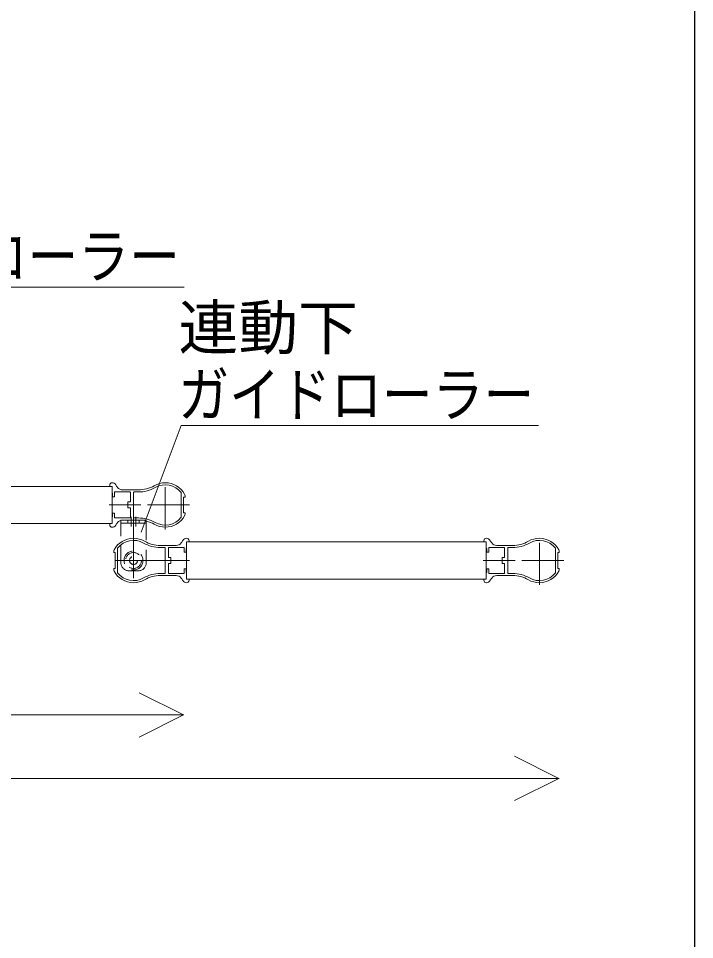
# Model space of a CAD drawing. Units: millimetres on the paper. Extents: x -303 to 303, y -152 to 152.
# Drawn here: x 72.38 to 100.62, y 0.77 to 39.22 of the extents above; entities that cross this region are included whole.
import ezdxf
from ezdxf.enums import TextEntityAlignment as Align

# ---------------------------------------------------------------- set-up
doc = ezdxf.new("R2010")
doc.units = ezdxf.units.MM
doc.linetypes.add('USER3', pattern=[2.91, 1.76, -0.4, 0.35, -0.4])
doc.linetypes.add('USER4', pattern=[1.11, 0.71, -0.4])
doc.layers.add('0-0_3一般', color=7, linetype='Continuous', lineweight=15)
doc.styles.add('ＭＳ Ｐゴシック', font='')
doc.styles.get('ＭＳ Ｐゴシック').set_extended_font_data('MS PGothic')

# ---------------------------------------------------------------- blocks, each defined once
blk = doc.blocks.new('グループ-5')
at = {"layer": '0-0_3一般', "lineweight": 30}
blk.add_lwpolyline([(-190, 103), (190, 103), (190, -107), (-190, -107)], close=True, dxfattribs=at)
blk = doc.blocks.new('グループ-42')
at = {"layer": '0-0_3一般', "linetype": 'USER3'}
for p, q in [((166.565, 18.554), (166.565, 15.976)), ((166.466, 18.018), (166.466, 18.415)), ((166.664, 18.018), (166.664, 18.415)), ((166.317, 16.595), (166.813, 16.595)), ((166.565, 16.346), (166.565, 16.843))]:
    blk.add_line(p, q, dxfattribs=at)
at = {"layer": '0-0_3一般', "linetype": 'USER4'}
for p, q in [((166.036, 18.283), (166.327, 18.283)), ((166.036, 18.15), (166.036, 18.283)), ((166.036, 16.495), (166.036, 18.15)), ((166.036, 18.15), (166.327, 18.15)), ((166.327, 18.283), (166.803, 18.283)), ((166.327, 18.15), (166.327, 18.283)), ((166.327, 18.15), (166.803, 18.15)), ((166.803, 18.283), (167.095, 18.283)), ((166.803, 18.15), (166.803, 18.283)), ((166.803, 18.15), (167.095, 18.15)), ((167.095, 18.283), (167.095, 18.15)), ((167.095, 18.15), (167.095, 16.495)), ((166.764, 16.164), (166.367, 16.164))]:
    blk.add_line(p, q, dxfattribs=at)
for radius in [0.397, 0.331, 0.166]:
    blk.add_circle((166.565, 16.595), radius, dxfattribs=at)
for centre, start, end in [((166.367, 16.495), 180, 270), ((166.764, 16.495), 270, 0)]:
    blk.add_arc(centre, 0.331, start, end, dxfattribs=at)
blk = doc.blocks.new('グループ-43')
at = {"layer": '0-0_3一般', "linetype": 'USER3'}
for p, q in [((166.565, 17.614), (166.565, 15.575)), ((183.519, 15.575), (183.519, 17.614)), ((167.585, 16.595), (165.546, 16.595)), ((167.585, 16.595), (168.908, 16.595)), ((181.175, 16.595), (182.499, 16.595)), ((184.538, 16.595), (182.499, 16.595))]:
    blk.add_line(p, q, dxfattribs=at)
at = {"layer": '0-0_3一般'}
for p, q in [((168.783, 17.521), (168.776, 17.521)), ((168.783, 17.373), (168.783, 17.091)), ((168.882, 17.373), (168.783, 17.373)), ((168.783, 17.373), (181.301, 17.373)), ((168.783, 15.817), (168.783, 17.373)), ((168.882, 17.373), (168.882, 17.422)), ((181.202, 17.422), (181.202, 17.373)), ((181.301, 17.373), (181.202, 17.373)), ((181.308, 17.521), (181.301, 17.521)), ((181.301, 17.091), (181.301, 17.373)), ((181.301, 17.373), (181.301, 15.817)), ((165.738, 16.926), (165.738, 16.979)), ((165.897, 17.098), (165.897, 16.092)), ((168.348, 17.224), (167.684, 17.224)), ((167.684, 17.138), (167.869, 17.138)), ((168.021, 16.721), (168.021, 17.118)), ((168.664, 17.138), (168.041, 17.138)), ((168.683, 16.952), (168.683, 17.118)), ((168.697, 16.939), (168.75, 16.939)), ((168.763, 17.091), (168.763, 16.952)), ((168.783, 17.091), (168.763, 17.091)), ((181.321, 17.091), (181.301, 17.091)), ((181.321, 16.952), (181.321, 17.091)), ((181.334, 16.939), (181.387, 16.939)), ((181.4, 17.118), (181.4, 16.952)), ((182.042, 17.138), (181.42, 17.138)), ((182.4, 17.224), (181.736, 17.224)), ((182.062, 17.118), (182.062, 16.721)), ((182.214, 17.138), (182.4, 17.138)), ((184.187, 16.092), (184.187, 17.098)), ((184.346, 16.979), (184.346, 16.926)), ((165.797, 16.264), (165.797, 16.575)), ((167.889, 16.072), (167.889, 16.575)), ((168.021, 16.721), (168.121, 16.721)), ((181.963, 16.721), (182.062, 16.721)), ((182.195, 16.575), (182.195, 16.072)), ((184.286, 16.575), (184.286, 16.264)), ((165.738, 16.264), (165.797, 16.264)), ((165.738, 16.264), (165.738, 16.21)), ((168.021, 16.072), (168.021, 16.469)), ((168.683, 16.237), (168.683, 16.072)), ((168.697, 16.251), (168.75, 16.251)), ((181.334, 16.251), (181.387, 16.251)), ((181.4, 16.072), (181.4, 16.237)), ((182.062, 16.469), (182.062, 16.072)), ((184.286, 16.264), (184.346, 16.264)), ((184.346, 16.21), (184.346, 16.264)), ((167.684, 16.052), (167.869, 16.052)), ((168.348, 15.966), (167.684, 15.966)), ((168.664, 16.052), (168.041, 16.052)), ((181.301, 15.817), (168.783, 15.817)), ((168.882, 15.817), (168.882, 15.767)), ((181.202, 15.767), (181.202, 15.817)), ((182.042, 16.052), (181.42, 16.052)), ((182.4, 15.966), (181.736, 15.966)), ((182.214, 16.052), (182.4, 16.052)), ((168.783, 15.668), (168.776, 15.668)), ((181.308, 15.668), (181.301, 15.668))]:
    blk.add_line(p, q, dxfattribs=at)
for points in [[(165.738, 16.926), (165.797, 16.926), (165.797, 16.615), (165.817, 16.595), (165.797, 16.575)], [(167.889, 17.118), (167.889, 16.615), (167.909, 16.595), (167.889, 16.575)], [(182.195, 16.575), (182.175, 16.595), (182.195, 16.615), (182.195, 17.118)], [(184.286, 16.575), (184.266, 16.595), (184.286, 16.615), (184.286, 16.926), (184.346, 16.926)], [(168.121, 16.721), (168.121, 16.469), (168.021, 16.469)], [(182.062, 16.469), (181.963, 16.469), (181.963, 16.721)], [(168.882, 15.817), (168.783, 15.817), (168.783, 16.098), (168.763, 16.098), (168.763, 16.237)], [(181.321, 16.237), (181.321, 16.098), (181.301, 16.098), (181.301, 15.817), (181.202, 15.817)]]:
    blk.add_lwpolyline(points, dxfattribs=at)
for centre, radius, start, end in [((166.565, 16.595), 0.927, 90, 151.045), ((166.565, 16.595), 0.841, 60.1863, 142.2157), ((166.565, 16.595), 0.927, 60.1863, 90), ((167.684, 18.548), 1.41, 240.1864, 270), ((167.684, 18.548), 1.324, 240.1864, 270), ((168.348, 17.488), 0.265, 270, 322.5309), ((167.717, 17.972), 1.059, 322.5309, 329.821), ((168.776, 17.356), 0.166, 90, 149.821), ((168.783, 17.422), 0.0993, 0, 90), ((181.301, 17.422), 0.0993, 90, 180), ((181.308, 17.356), 0.166, 30.179, 90), ((182.366, 17.972), 1.059, 210.179, 217.4691), ((181.736, 17.488), 0.265, 217.4691, 270), ((182.4, 18.548), 1.324, 270, 299.8136), ((182.4, 18.548), 1.41, 270, 299.8136), ((183.519, 16.595), 0.927, 90, 119.8136), ((183.519, 16.595), 0.841, 37.7843, 119.8136), ((183.519, 16.595), 0.927, 28.955, 90), ((165.87, 16.979), 0.132, 151.045, 180), ((165.916, 17.098), 0.0199, 142.2157, 180), ((167.869, 17.118), 0.0199, 0, 90), ((168.041, 17.118), 0.0199, 90, 180), ((168.664, 17.118), 0.0199, 0, 90), ((168.697, 16.952), 0.0132, 180, 270), ((168.75, 16.952), 0.0132, 270, 0), ((181.334, 16.952), 0.0132, 180, 270), ((181.387, 16.952), 0.0132, 270, 0), ((181.42, 17.118), 0.0199, 90, 180), ((182.042, 17.118), 0.0199, 0, 90), ((182.214, 17.118), 0.0199, 90, 180), ((184.167, 17.098), 0.0199, 0, 37.7843), ((184.214, 16.979), 0.132, 0, 28.955), ((165.87, 16.21), 0.132, 180, 208.955), ((168.697, 16.237), 0.0132, 90, 180), ((168.75, 16.237), 0.0132, 0, 90), ((181.334, 16.237), 0.0132, 90, 180), ((181.387, 16.237), 0.0132, 0, 90), ((184.214, 16.21), 0.132, 331.045, 0), ((166.565, 16.595), 0.927, 208.955, 270), ((165.916, 16.092), 0.0199, 180, 217.7843), ((166.565, 16.595), 0.841, 217.7843, 299.8136), ((166.565, 16.595), 0.927, 270, 299.8136), ((167.684, 14.642), 1.41, 90, 119.8136), ((167.684, 14.642), 1.324, 90, 119.8136), ((167.869, 16.072), 0.0199, 270, 0), ((168.041, 16.072), 0.0199, 180, 270), ((168.348, 15.701), 0.265, 37.4691, 90), ((167.717, 15.218), 1.059, 30.179, 37.4691), ((168.664, 16.072), 0.0199, 270, 0), ((168.783, 15.767), 0.0993, 270, 0), ((181.301, 15.767), 0.0993, 180, 270), ((181.42, 16.072), 0.0199, 180, 270), ((182.366, 15.218), 1.059, 142.5309, 149.821), ((181.736, 15.701), 0.265, 90, 142.5309), ((182.042, 16.072), 0.0199, 270, 0), ((182.214, 16.072), 0.0199, 180, 270), ((182.4, 14.642), 1.41, 60.1863, 90), ((182.4, 14.642), 1.324, 60.1863, 90), ((183.519, 16.595), 0.927, 240.1864, 270), ((183.519, 16.595), 0.841, 240.1864, 322.2157), ((183.519, 16.595), 0.927, 270, 331.045), ((184.167, 16.092), 0.0199, 322.2157, 0), ((168.776, 15.833), 0.166, 210.179, 270), ((181.308, 15.833), 0.166, 270, 329.821)]:
    blk.add_arc(centre, radius, start, end, dxfattribs=at)
blk = doc.blocks.new('グループ-44')
at = {"layer": '0-0_3一般', "linetype": 'USER3'}
for p, q in [((150.936, 19.931), (150.936, 17.892)), ((167.889, 17.892), (167.889, 19.931)), ((151.955, 18.912), (149.916, 18.912)), ((151.955, 18.912), (153.279, 18.912)), ((165.546, 18.912), (166.87, 18.912)), ((168.908, 18.912), (166.87, 18.912))]:
    blk.add_line(p, q, dxfattribs=at)
at = {"layer": '0-0_3一般'}
for p, q in [((153.153, 19.838), (153.147, 19.838)), ((153.253, 19.689), (153.253, 19.739)), ((165.572, 19.739), (165.572, 19.689)), ((165.678, 19.838), (165.671, 19.838)), ((150.108, 19.243), (150.108, 19.296)), ((150.108, 19.243), (150.168, 19.243)), ((150.168, 19.243), (150.168, 18.932)), ((150.267, 19.415), (150.267, 18.409)), ((152.718, 19.541), (152.055, 19.541)), ((152.055, 19.454), (152.24, 19.454)), ((152.26, 19.435), (152.26, 18.931)), ((152.392, 19.037), (152.392, 19.435)), ((153.034, 19.454), (152.412, 19.454)), ((153.054, 19.269), (153.054, 19.435)), ((153.067, 19.256), (153.12, 19.256)), ((165.705, 19.256), (165.758, 19.256)), ((165.771, 19.435), (165.771, 19.269)), ((166.413, 19.454), (165.791, 19.454)), ((166.77, 19.541), (166.106, 19.541)), ((166.433, 19.435), (166.433, 19.037)), ((166.565, 18.931), (166.565, 19.435)), ((166.585, 19.454), (166.77, 19.454)), ((168.558, 18.409), (168.558, 19.415)), ((168.657, 19.243), (168.717, 19.243)), ((168.657, 18.932), (168.657, 19.243)), ((168.717, 19.296), (168.717, 19.243)), ((150.168, 18.932), (150.188, 18.912)), ((150.188, 18.912), (150.168, 18.892)), ((152.26, 18.931), (152.279, 18.912)), ((152.279, 18.912), (152.26, 18.892)), ((152.26, 18.389), (152.26, 18.892)), ((152.392, 19.037), (152.491, 19.037)), ((152.491, 19.037), (152.491, 18.786)), ((166.333, 19.037), (166.433, 19.037)), ((166.333, 18.786), (166.333, 19.037)), ((166.545, 18.912), (166.565, 18.931)), ((166.565, 18.892), (166.545, 18.912)), ((166.565, 18.892), (166.565, 18.389)), ((168.637, 18.912), (168.657, 18.932)), ((168.657, 18.892), (168.637, 18.912)), ((150.108, 18.581), (150.108, 18.527)), ((152.491, 18.786), (152.392, 18.786)), ((152.392, 18.389), (152.392, 18.786)), ((153.054, 18.554), (153.054, 18.389)), ((153.067, 18.567), (153.12, 18.567)), ((153.133, 18.415), (153.133, 18.554)), ((165.691, 18.554), (165.691, 18.415)), ((165.705, 18.567), (165.758, 18.567)), ((165.771, 18.389), (165.771, 18.554)), ((166.433, 18.786), (166.333, 18.786)), ((166.433, 18.786), (166.433, 18.389)), ((168.717, 18.527), (168.717, 18.581)), ((152.055, 18.369), (152.24, 18.369)), ((152.718, 18.283), (152.055, 18.283)), ((153.034, 18.369), (152.412, 18.369)), ((153.153, 18.415), (153.133, 18.415)), ((153.153, 18.134), (153.153, 18.415)), ((153.253, 18.134), (153.153, 18.134)), ((153.253, 18.134), (153.253, 18.084)), ((165.572, 18.084), (165.572, 18.134)), ((165.671, 18.134), (165.572, 18.134)), ((165.671, 18.415), (165.671, 18.134)), ((165.691, 18.415), (165.671, 18.415)), ((166.413, 18.369), (165.791, 18.369)), ((166.77, 18.283), (166.106, 18.283)), ((166.585, 18.369), (166.77, 18.369)), ((153.153, 17.985), (153.147, 17.985)), ((165.678, 17.985), (165.671, 17.985))]:
    blk.add_line(p, q, dxfattribs=at)
for points in [[(153.253, 19.689), (153.153, 19.689), (153.153, 19.408), (153.133, 19.408), (153.133, 19.269)], [(165.691, 19.269), (165.691, 19.408), (165.671, 19.408), (165.671, 19.689), (165.572, 19.689)], [(150.108, 18.581), (150.168, 18.581), (150.168, 18.892)], [(168.657, 18.892), (168.657, 18.581), (168.717, 18.581)]]:
    blk.add_lwpolyline(points, dxfattribs=at)
blk.add_lwpolyline([(165.671, 19.689), (165.671, 18.134), (153.153, 18.134), (153.153, 19.689)], close=True, dxfattribs=at)
for centre, radius, start, end in [((150.936, 18.912), 0.927, 90, 151.045), ((150.936, 18.912), 0.841, 60.1863, 142.2157), ((150.936, 18.912), 0.927, 60.1863, 90), ((152.055, 20.864), 1.41, 240.1864, 270), ((152.055, 20.864), 1.324, 240.1864, 270), ((152.718, 19.805), 0.265, 270, 322.5309), ((152.088, 20.289), 1.059, 322.5309, 329.821), ((153.147, 19.673), 0.166, 90, 149.821), ((153.153, 19.739), 0.0993, 0, 90), ((165.671, 19.739), 0.0993, 90, 180), ((165.678, 19.673), 0.166, 30.179, 90), ((166.737, 20.289), 1.059, 210.179, 217.4691), ((166.106, 19.805), 0.265, 217.4691, 270), ((166.77, 20.864), 1.324, 270, 299.8136), ((166.77, 20.864), 1.41, 270, 299.8136), ((167.889, 18.912), 0.927, 90, 119.8136), ((167.889, 18.912), 0.841, 37.7843, 119.8136), ((167.889, 18.912), 0.927, 28.955, 90), ((150.241, 19.296), 0.132, 151.045, 180), ((150.287, 19.415), 0.0199, 142.2157, 180), ((152.24, 19.435), 0.0199, 0, 90), ((152.412, 19.435), 0.0199, 90, 180), ((153.034, 19.435), 0.0199, 0, 90), ((153.067, 19.269), 0.0132, 180, 270), ((153.12, 19.269), 0.0132, 270, 0), ((165.705, 19.269), 0.0132, 180, 270), ((165.758, 19.269), 0.0132, 270, 0), ((165.791, 19.435), 0.0199, 90, 180), ((166.413, 19.435), 0.0199, 0, 90), ((166.585, 19.435), 0.0199, 90, 180), ((168.538, 19.415), 0.0199, 0, 37.7843), ((168.584, 19.296), 0.132, 0, 28.955), ((150.241, 18.527), 0.132, 180, 208.955), ((150.936, 18.912), 0.927, 208.955, 270), ((153.067, 18.554), 0.0132, 90, 180), ((153.12, 18.554), 0.0132, 0, 90), ((165.705, 18.554), 0.0132, 90, 180), ((165.758, 18.554), 0.0132, 0, 90), ((167.889, 18.912), 0.927, 270, 331.045), ((168.584, 18.527), 0.132, 331.045, 0), ((150.287, 18.409), 0.0199, 180, 217.7843), ((150.936, 18.912), 0.841, 217.7843, 299.8136), ((150.936, 18.912), 0.927, 270, 299.8136), ((152.055, 16.959), 1.41, 90, 119.8136), ((152.055, 16.959), 1.324, 90, 119.8136), ((152.24, 18.389), 0.0199, 270, 0), ((152.412, 18.389), 0.0199, 180, 270), ((152.718, 18.018), 0.265, 37.4691, 90), ((152.088, 17.535), 1.059, 30.179, 37.4691), ((153.034, 18.389), 0.0199, 270, 0), ((153.153, 18.084), 0.0993, 270, 0), ((165.671, 18.084), 0.0993, 180, 270), ((165.791, 18.389), 0.0199, 180, 270), ((166.737, 17.535), 1.059, 142.5309, 149.821), ((166.106, 18.018), 0.265, 90, 142.5309), ((166.413, 18.389), 0.0199, 270, 0), ((166.585, 18.389), 0.0199, 180, 270), ((166.77, 16.959), 1.41, 60.1863, 90), ((166.77, 16.959), 1.324, 60.1863, 90), ((167.889, 18.912), 0.927, 240.1864, 270), ((167.889, 18.912), 0.841, 240.1864, 322.2157), ((168.538, 18.409), 0.0199, 322.2157, 0), ((153.147, 18.15), 0.166, 210.179, 270), ((165.678, 18.15), 0.166, 270, 329.821)]:
    blk.add_arc(centre, radius, start, end, dxfattribs=at)
blk = doc.blocks.new('グループ-48')
at = {"layer": '0-0_3一般'}
for p, q in [((168.657, 10.148), (166.803, 11.075)), ((166.803, 9.221), (168.657, 10.148)), ((119.671, 7.5), (184.329, 7.5))]:
    blk.add_line(p, q, dxfattribs=at)
at = {"layer": '0-0_3一般', "linetype": 'USER3'}
for p, q in [((168.657, 10.148), (168.667, 10.148)), ((184.329, 7.5), (184.339, 7.5))]:
    blk.add_line(p, q, dxfattribs=at)
at = {"layer": '0-0_3一般'}
for points in [[(151.4, 20.029), (153.744, 28), (168.677, 28)], [(166.89, 17.778), (168.548, 22.224), (183.48, 22.224)], [(121.524, 11.075), (119.671, 10.148), (168.657, 10.148)], [(182.476, 6.573), (184.329, 7.5), (182.476, 8.427)]]:
    blk.add_lwpolyline(points, dxfattribs=at)
for name in ['グループ-44', 'グループ-42', 'グループ-43']:
    blk.add_blockref(name, (0, 0), dxfattribs=at)
at = {"layer": '0-0_3一般', "style": 'ＭＳ Ｐゴシック', "width": 0.85}
for p in [(153.629, 27.833), (168.433, 22.056)]:
    blk.add_text('ガイドローラー', height=1.833, dxfattribs=at).set_placement(p, align=Align.BOTTOM_LEFT)
at = {"layer": '0-0_3一般', "style": 'ＭＳ Ｐゴシック'}
blk.add_text('連動下', height=1.833, dxfattribs=at).set_placement((168.443, 24.855), align=Align.BOTTOM_LEFT)

msp = doc.modelspace()

# ---------------------------------------------------------------- block references
at = {"layer": '0-0_3一般'}
for name in ['グループ-5', 'グループ-48']:
    msp.add_blockref(name, (-89.375, 0), dxfattribs=at)

doc.saveas('drawing.dxf')
